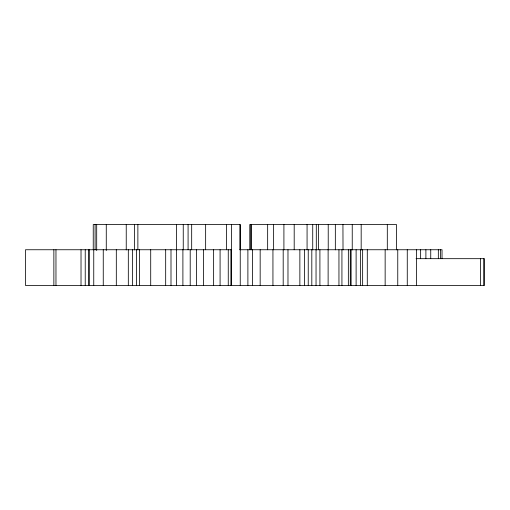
<?xml version="1.0" encoding="UTF-8"?>
<svg xmlns="http://www.w3.org/2000/svg" width="510" height="510" viewBox="0 0 510 510"><rect width="100%" height="100%" fill="white"/><g stroke="black" fill="none" stroke-linecap="round" stroke-linejoin="round"><path stroke-width="0.76" d="M343.02 224.521L249.785 224.521L249.785 249.747M343.16 224.521L396.474 224.521L396.474 249.855M231.597 249.747L25.5 249.747L25.5 285.479L484.5 285.479L484.5 258.678L416.077 258.678M239.84 249.747L442.03 249.747L442.03 258.481M483.709 258.678L483.709 285.479M480.496 258.678L480.496 285.479M440.385 249.747L440.385 258.481M438.332 249.747L438.332 258.481M430.74 249.747L430.74 258.481M425.895 249.747L425.895 258.481M420.635 249.747L420.635 258.481M416.447 249.747L416.447 285.479M407.267 249.747L407.267 285.479M397.762 249.747L397.762 285.479M387.307 224.521L387.307 249.855M385.146 249.747L385.146 285.479M367.289 249.747L367.289 285.479M362.642 249.747L362.642 285.479M361.176 224.521L361.176 249.938M360.57 249.747L360.57 285.479M356.114 249.747L356.114 285.479M352.238 224.521L352.238 249.938M351.109 249.747L351.109 285.479M350.293 249.747L350.293 285.479M348.349 249.747L348.349 285.479M342.937 224.521L343.02 249.855M341.929 249.747L341.929 285.479M338.952 249.747L338.952 285.479M335.338 224.521L335.338 249.855M328.223 224.521L328.223 249.747M328.121 249.747L328.121 285.479M319.91 249.747L319.91 285.479M318.603 224.521L318.603 249.747M316.302 224.521L316.302 249.855M316.041 249.747L316.041 285.479M312.726 224.521L312.726 249.855M311.814 249.747L311.814 285.479M308.238 249.747L308.238 285.479M307.071 224.521L307.071 249.747M304.591 249.747L304.591 285.479M299.861 249.747L299.861 285.479M294.193 224.521L294.193 249.747M287.978 249.747L287.978 285.479M283.911 224.521L283.911 249.747M283.19 249.747L283.19 285.479M273.628 224.521L273.628 249.747M272.939 249.747L272.939 285.479M267.654 224.521L267.654 249.747M260.164 249.747L260.164 285.479M252.501 249.747L252.501 285.479M251.149 224.521L251.149 249.747M250.977 224.521L250.977 249.747M247.892 249.747L247.892 285.479M240.242 285.479L240.242 224.521L93.247 224.521L93.247 249.747M239.987 224.521L239.987 249.747M231.597 224.521L231.597 285.479M230.909 249.747L230.909 285.479M228.257 249.747L228.257 285.479M226.561 224.521L226.561 249.747M220.084 249.747L220.084 285.479M213.633 249.747L213.633 285.479M205.645 224.521L205.645 249.747M203.592 249.747L203.592 285.479M196.528 249.747L196.528 285.479M191.677 224.521L191.677 249.747M190.204 249.747L190.204 285.479M188.082 224.521L188.082 249.747M183.249 224.521L183.249 249.747M182.899 249.747L182.899 285.479M176.581 224.521L176.581 249.747M176.428 249.747L176.428 285.479M170.997 249.747L170.997 285.479M165.68 249.747L165.68 285.479M150.711 249.747L150.711 285.479M139.485 249.747L139.485 285.479M137.872 224.521L137.872 249.747M136.393 249.747L136.393 285.479M134.449 224.521L134.449 249.938M132.377 249.747L132.377 285.479M128.316 249.747L128.316 285.479M126.238 224.521L126.238 249.938M116.312 249.747L116.312 285.479M106.271 224.521L106.271 250.531M103.256 249.747L103.256 285.479M96.69 224.521L96.69 250.531M95.089 224.521L95.089 249.747M93.751 249.747L93.751 285.479M89.04 249.747L89.04 285.479M88.906 249.747L88.906 285.479M85.227 249.747L85.227 285.479M81.02 249.747L81.02 285.479M55.966 249.747L55.966 285.479M53.862 249.747L53.862 285.479"/></g></svg>
